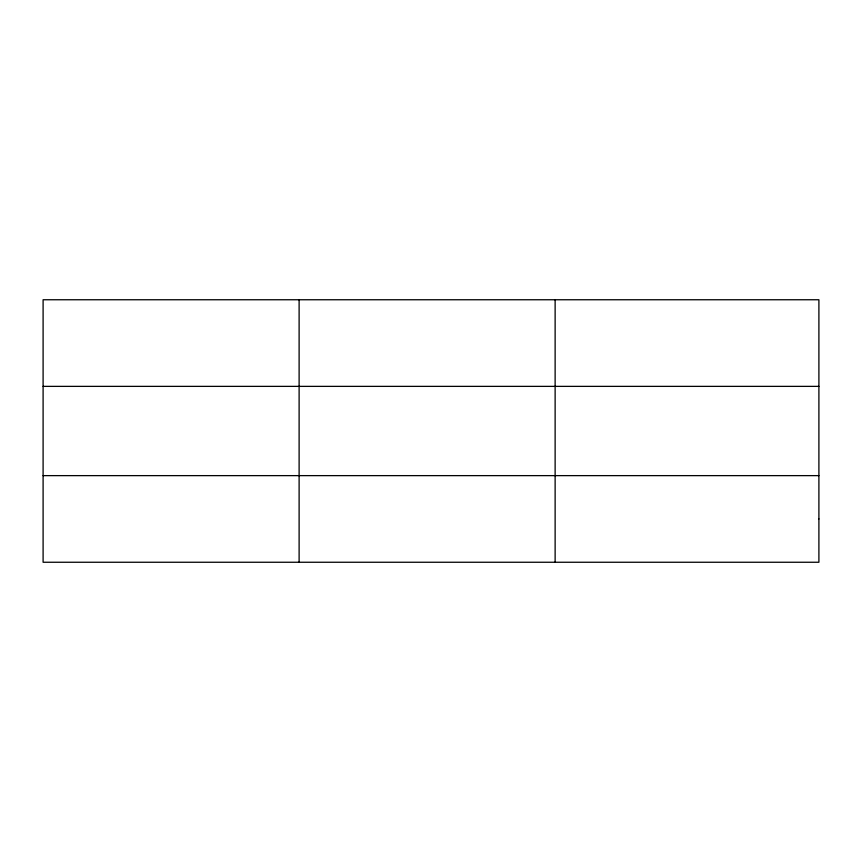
<?xml version="1.0" encoding="UTF-8"?>
<svg xmlns="http://www.w3.org/2000/svg" width="862" height="862" viewBox="0 0 862 862"><rect width="100%" height="100%" fill="white"/><g stroke="black" fill="none" stroke-linecap="round" stroke-linejoin="round"><path stroke-width="1.29" d="M299.114 299.75L299.114 562.25M555.128 299.75L555.128 562.25M43.1 386.37L818.9 386.37M43.1 475.63L818.9 475.63M818.9 518.935L818.9 562.25L43.1 562.25L43.1 299.75L818.9 299.75L818.9 518.935"/></g></svg>
